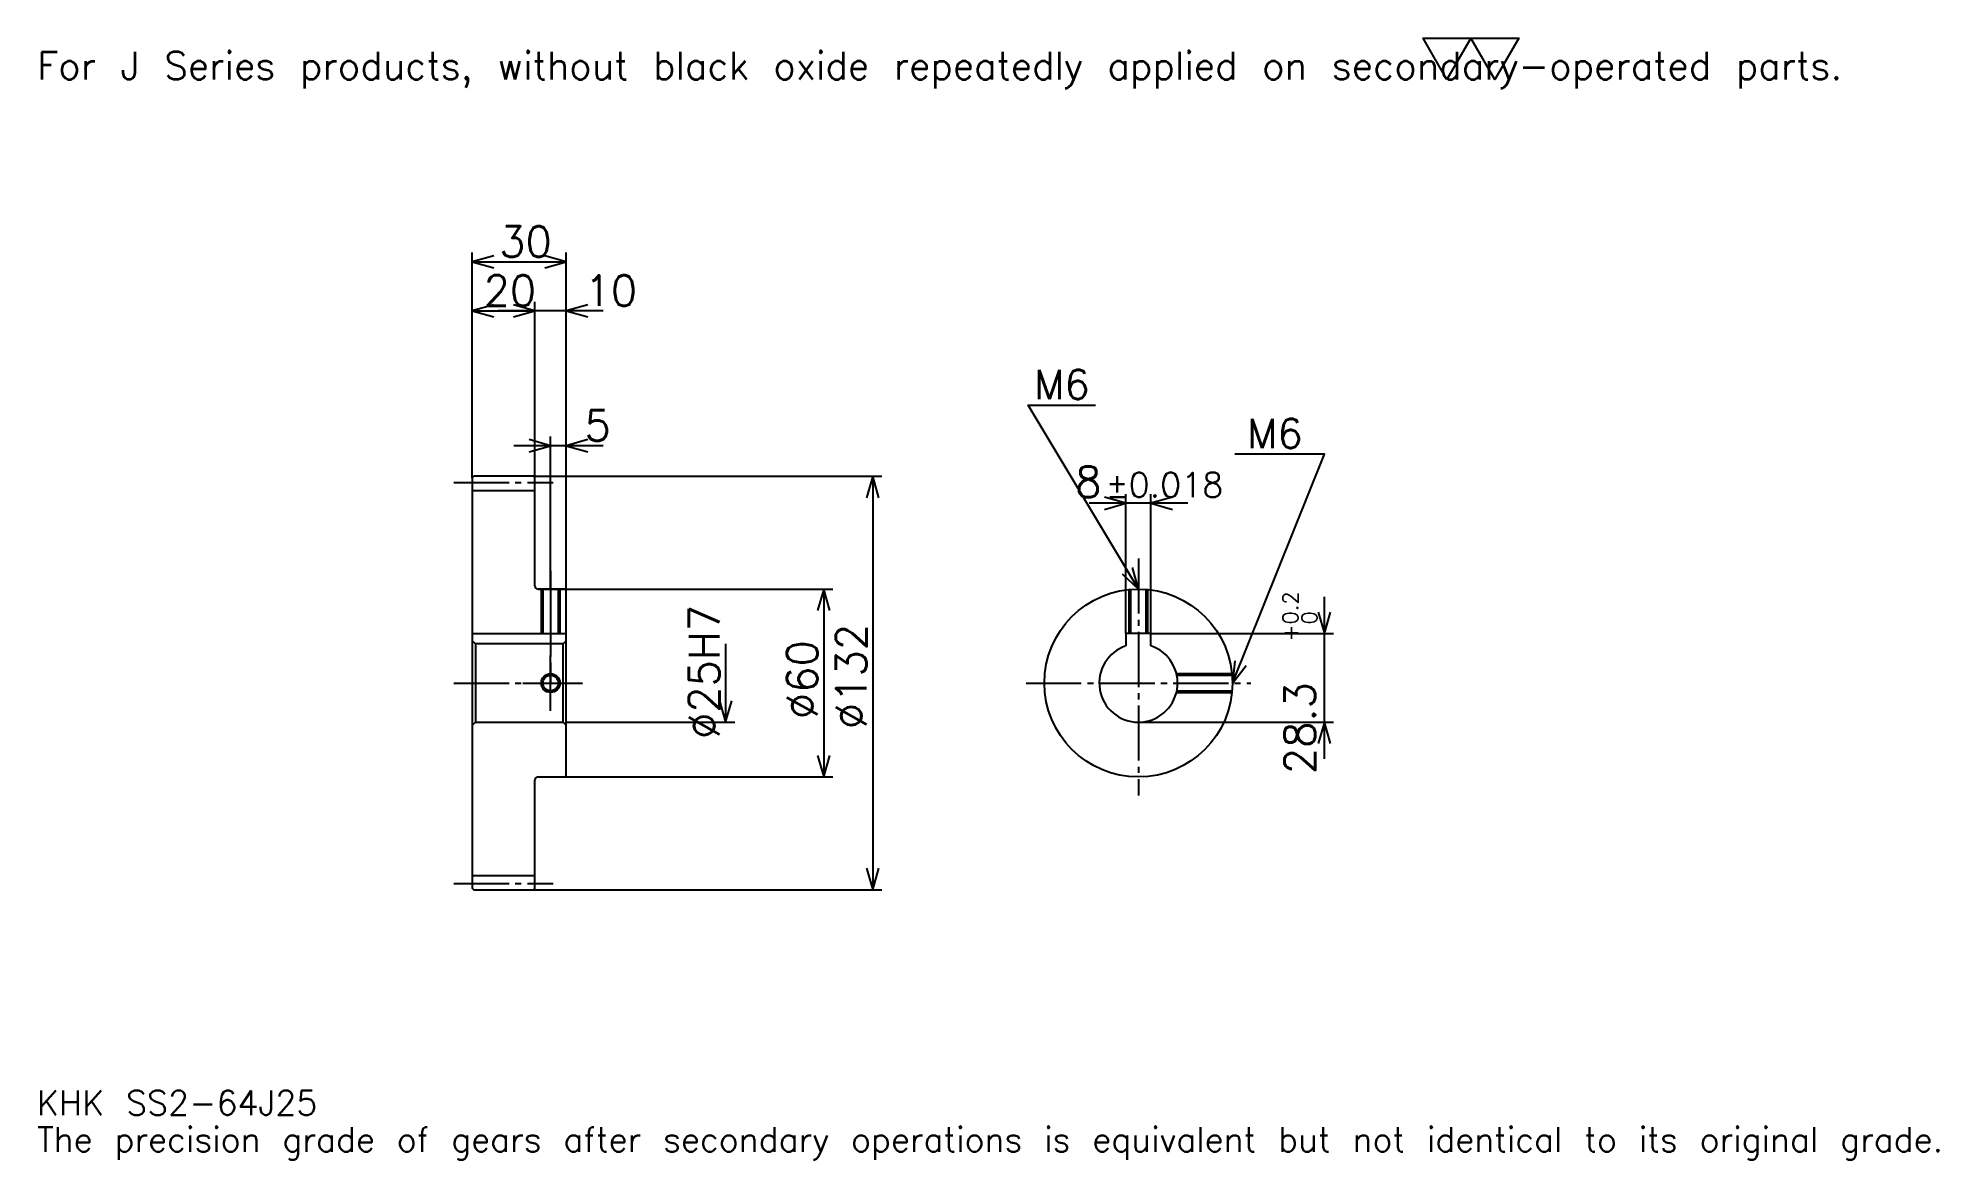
# Model space of a CAD drawing. Extents: x 20 to 627, y 7 to 365.
import ezdxf

# ---------------------------------------------------------------- set-up
doc = ezdxf.new("R2010")
doc.units = 0
doc.linetypes.add('DASHDOT', pattern=[23.478262, 17.608696, -1.956522, 1.956522, -1.956522])
doc.layers.get('0').update_dxf_attribs({"linetype": 'CONTINUOUS'})
doc.layers.add('DASHDOT', color=6, linetype='DASHDOT')
doc.styles.add('KANJI', font='TXT', dxfattribs={"bigfont": 'BIGFONT'})

msp = doc.modelspace()

# ---------------------------------------------------------------- linework, layer by layer
at = {"color": 5}
for p, q in [((158.478271, 225.456512), (158.478271, 296.869568)), ((158.478271, 293.934784), (188.478271, 293.934784)), ((188.478271, 225.456512), (188.478271, 296.869568)), ((178.478271, 225.456512), (178.478271, 281.217377)), ((158.478271, 278.282593), (178.478271, 278.282593)), ((200.217407, 278.282593), (166.739136, 278.282593)), ((183.478271, 225.456512), (183.478271, 238.173904)), ((200.217407, 235.23912), (171.739136, 235.23912)), ((158.478271, 224.956512), (158.478271, 225.456512)), ((177.978271, 225.456512), (188.478271, 225.456512)), ((178.478271, 224.956512), (178.478271, 225.456512)), ((183.478271, 189.456512), (183.478271, 225.456512)), ((183.478271, 189.456512), (183.478271, 225.456512)), ((188.478271, 225.456512), (289.239136, 225.456512)), ((188.478271, 188.956512), (188.478271, 225.456512)), ((286.304352, 225.456512), (286.304352, 93.456512)), ((367.086975, 175.256516), (367.086975, 219.782593)), ((375.086975, 175.256516), (375.086975, 219.782593)), ((386.826111, 216.847809), (355.347839, 216.847809)), ((179.478271, 189.456512), (188.478271, 189.456512)), ((188.478271, 189.456512), (273.586975, 189.456512)), ((270.652191, 189.456512), (270.652191, 129.456512)), ((430.434784, 135.217377), (430.434784, 186.995636)), ((239.347839, 171.956512), (239.347839, 146.956512)), ((375.086975, 175.256516), (433.369568, 175.256516)), ((188.478271, 146.956512), (242.282623, 146.956512)), ((371.086975, 146.956512), (433.369568, 146.956512)), ((179.478271, 129.456512), (188.478271, 129.456512)), ((188.478271, 129.456512), (273.586975, 129.456512)), ((177.978271, 93.456512), (188.478271, 93.456512)), ((188.478271, 93.456512), (289.239136, 93.456512))]:
    msp.add_line(p, q, dxfattribs=at)
at = {"color": 4}
for p, q in [((158.478271, 220.956512), (178.478271, 220.956512)), ((158.478271, 175.256516), (188.478271, 175.256516)), ((159.478271, 171.956512), (159.478271, 146.956512)), ((187.478271, 171.956512), (188.478271, 172.956512)), ((187.478271, 146.956512), (188.478271, 145.956512)), ((158.478271, 97.956512), (178.478271, 97.956512))]:
    msp.add_line(p, q, dxfattribs=at)
at = {"color": 7}
msp.add_lwpolyline([(469.565216, 352.17392), (461.934784, 365.399994), (492.456512, 365.399994), (484.82608, 352.17392), (477.195648, 365.399994), (469.565216, 352.17392)], dxfattribs=at)
at = {"color": 5}
for points in [[(165.326096, 295.891296), (158.478271, 293.934784), (165.326096, 291.978271)], [(181.630447, 291.978271), (188.478271, 293.934784), (181.630447, 295.891296)], [(165.326096, 280.239136), (158.478271, 278.282593), (165.326096, 276.32608)], [(171.630447, 276.32608), (178.478271, 278.282593), (171.630447, 280.239136)], [(171.630447, 276.32608), (178.478271, 278.282593), (171.630447, 280.239136)], [(195.326096, 280.239136), (188.478271, 278.282593), (195.326096, 276.32608)], [(371.086975, 189.456512), (335.869568, 248.152161), (357.391296, 248.152161)], [(176.630447, 233.282593), (183.478271, 235.23912), (176.630447, 237.195648)], [(195.326096, 237.195648), (188.478271, 235.23912), (195.326096, 233.282593)], [(401.086975, 159.456512), (430.434784, 232.5), (401.869568, 232.5)], [(288.260864, 218.608688), (286.304352, 225.456512), (284.347839, 218.608688)], [(360.239136, 214.891296), (367.086975, 216.847809), (360.239136, 218.804337)], [(381.934784, 218.804337), (375.086975, 216.847809), (381.934784, 214.891296)], [(365.886078, 194.321854), (371.086975, 189.456512), (369.241486, 196.335098)], [(272.608704, 182.608688), (270.652191, 189.456512), (268.695679, 182.608688)], [(428.478271, 182.10434), (430.434784, 175.256516), (432.391296, 182.10434)], [(401.824493, 166.54007), (401.086975, 159.456512), (405.455444, 165.081207)], [(237.391327, 153.804337), (239.347839, 146.956512), (241.304352, 153.804337)], [(432.391296, 140.108688), (430.434784, 146.956512), (428.478271, 140.108688)], [(268.695679, 136.304337), (270.652191, 129.456512), (272.608704, 136.304337)], [(284.347839, 100.304337), (286.304352, 93.456512), (288.260864, 100.304337)]]:
    msp.add_lwpolyline(points, dxfattribs=at)
at = {"color": 4}
for points in [[(178.478271, 190.456512), (178.478271, 224.956512), (177.978271, 225.456512), (158.978271, 225.456512), (158.478271, 224.956512), (158.478271, 145.956512)], [(179.478271, 129.456512), (187.978271, 129.456512), (188.478271, 129.956512), (188.478271, 188.956512), (187.978271, 189.456512), (179.478271, 189.456512)], [(180.478271, 189.456512), (180.478271, 175.256516)], [(181.01828, 189.456512), (181.01828, 175.256516)], [(185.938263, 189.456512), (185.938263, 175.256516)], [(186.478271, 189.456512), (186.478271, 175.256516)], [(368.086975, 175.256516), (368.086975, 189.306137)], [(368.626953, 175.256516), (368.626953, 189.355484)], [(373.546967, 175.256516), (373.546967, 189.355484)], [(374.086975, 175.256516), (374.086975, 189.306137)], [(158.478271, 145.956512), (159.478271, 146.956512), (187.478271, 146.956512), (187.478271, 171.956512), (159.478271, 171.956512), (158.478271, 172.956512)], [(375.086975, 171.299225), (375.086975, 175.256516), (367.086975, 175.256516), (367.086975, 171.299225)], [(383.221619, 162.456512), (400.936584, 162.456512)], [(383.342499, 161.916519), (400.985931, 161.916519)], [(383.221619, 156.456512), (400.936584, 156.456512)], [(383.342499, 156.996506), (400.985931, 156.996506)], [(158.478271, 145.956512), (158.478271, 93.956512), (158.978271, 93.456512), (177.978271, 93.456512), (178.478271, 93.956512), (178.478271, 128.456512)]]:
    msp.add_lwpolyline(points, dxfattribs=at)
for centre, radius in [((371.086975, 159.456512), 30), ((183.478271, 159.456512), 2.46)]:
    msp.add_circle(centre, radius, dxfattribs=at)
at = {"color": 7}
msp.add_circle((183.478271, 159.456512), 3, dxfattribs=at)
at = {"color": 4}
for centre, radius, start, end in [((179.478271, 190.456512), 1, 180, 270), ((371.086975, 159.456512), 12.5, 108.662925185, 71.337074815), ((179.478271, 128.456512), 1, 90, 180)]:
    msp.add_arc(centre, radius, start, end, dxfattribs=at)
at = {"layer": 'DASHDOT', "color": 7}
for p, q in [((152.608704, 223.456512), (184.347839, 223.456512)), ((371.086975, 199.23912), (371.086975, 123.586945)), ((183.478271, 189.456512), (183.478271, 159.456512)), ((152.608704, 159.456512), (194.347839, 159.456512)), ((335.217407, 159.456512), (406.956543, 159.456512)), ((152.608704, 95.456512), (184.347839, 95.456512))]:
    msp.add_line(p, q, dxfattribs=at)
for points in [[(183.478271, 195.32608), (183.478271, 169.386948)], [(183.478271, 150.586945), (183.478271, 168.32608)], [(174.608704, 159.456512), (192.347839, 159.456512)]]:
    msp.add_lwpolyline(points, dxfattribs=at)

# ---------------------------------------------------------------- texts
at = {"color": 7, "style": 'KANJI'}
for s, height, p in [('For J Series products, without black oxide repeatedly applied on secondary-operated parts.', 8.804348, (19.565218, 352.17392)), ('30', 9.782609, (167.119568, 295.5)), ('20', 9.782609, (162.119583, 279.847809)), ('10', 9.782609, (194.347839, 279.847809)), ('M6', 9.391305, (337.826111, 250.108688)), ('5', 9.782609, (194.347839, 236.804337)), ('M6', 9.391305, (405.782593, 234.456512)), ('8', 9.782609, (350.893738, 218.804337)), ('%%p0.018', 7.826087, (360.577301, 218.804337)), ('KHK SS2-64J25', 7.826087, (19.565218, 21.52174)), ('The precision grade of gears after secondary operations is equivalent but not identical to its original grade.', 7.826087, (19.565218, 9.782609))]:
    msp.add_text(s, height=height, dxfattribs=at).set_placement(p)
for s, height, p in [('%%c25H7', 9.782609, (237.391327, 141.603256)), ('0.2', 4.891304, (422.021729, 178.204056)), ('%%c132', 9.782609, (284.347839, 144.782593)), ('+', 4.891304, (422.021729, 172.7258)), ('0', 4.891304, (428.086945, 178.204056)), ('%%c60', 9.782609, (268.695679, 147.961945)), ('28.3', 9.782609, (427.5, 130.382782))]:
    msp.add_text(s, height=height, rotation=90, dxfattribs=at).set_placement(p)

doc.saveas('drawing.dxf')
